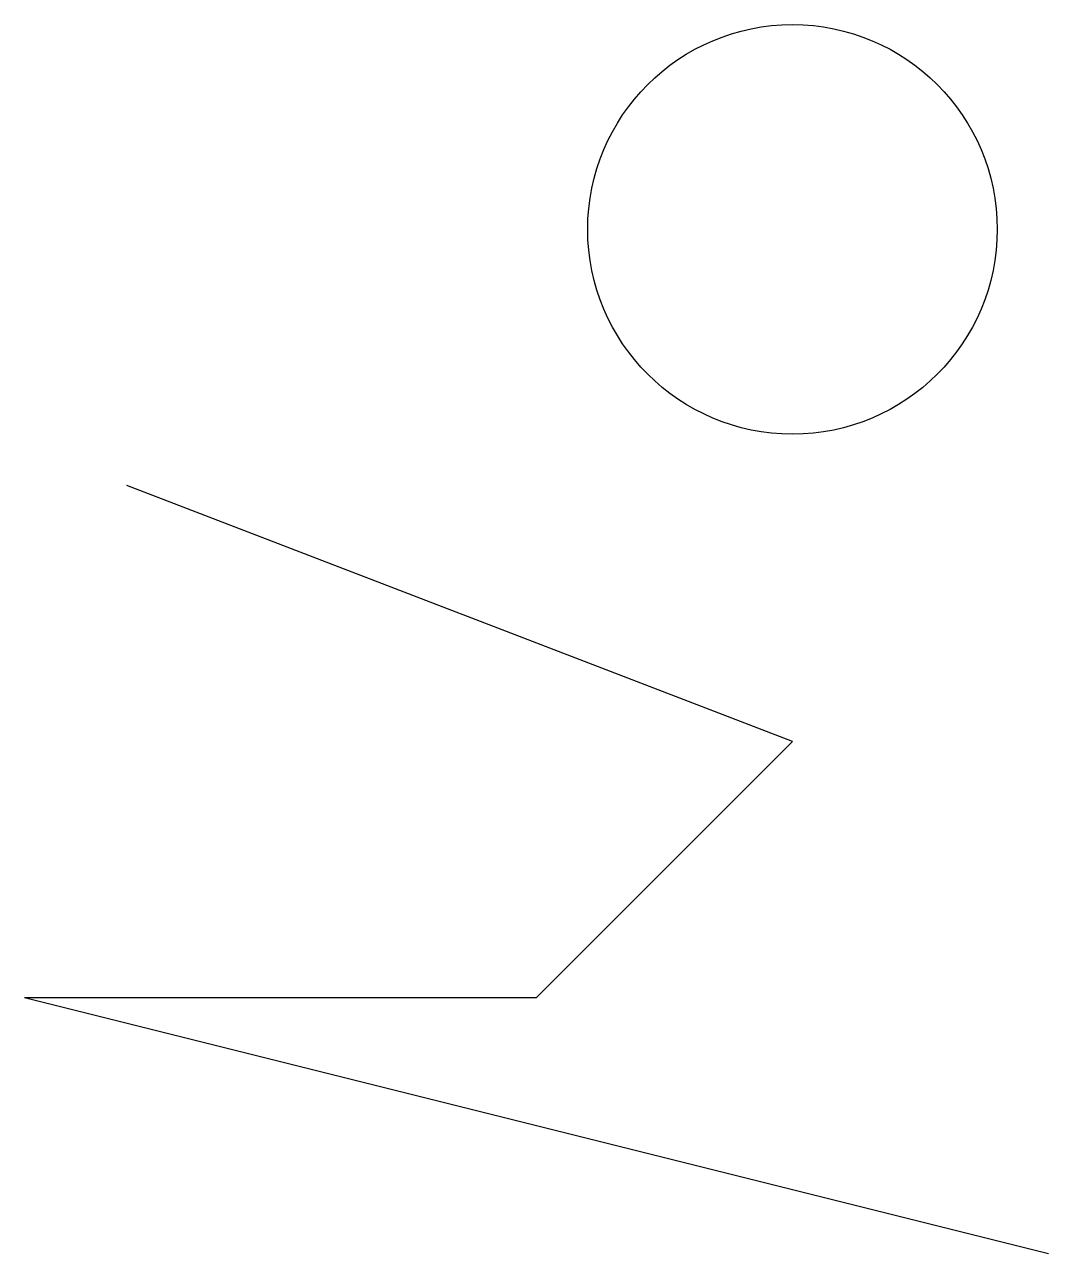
# Model space of a CAD drawing. Header units: millimetres. Extents: x 0 to 2000, y -500 to 1900.
import ezdxf

# ---------------------------------------------------------------- set-up
doc = ezdxf.new("R2010")
doc.units = ezdxf.units.MM
doc.layers.add('测试001', color=7, linetype='Continuous')

msp = doc.modelspace()

# ---------------------------------------------------------------- linework, layer by layer
at = {"layer": '测试001'}
msp.add_line((0, 0), (2000, -500), dxfattribs=at)
msp.add_lwpolyline([(0, 0), (1000, 0), (1500, 500), (200, 1000)], dxfattribs=at)
msp.add_circle((1500, 1500), 400, dxfattribs=at)

doc.saveas('drawing.dxf')
